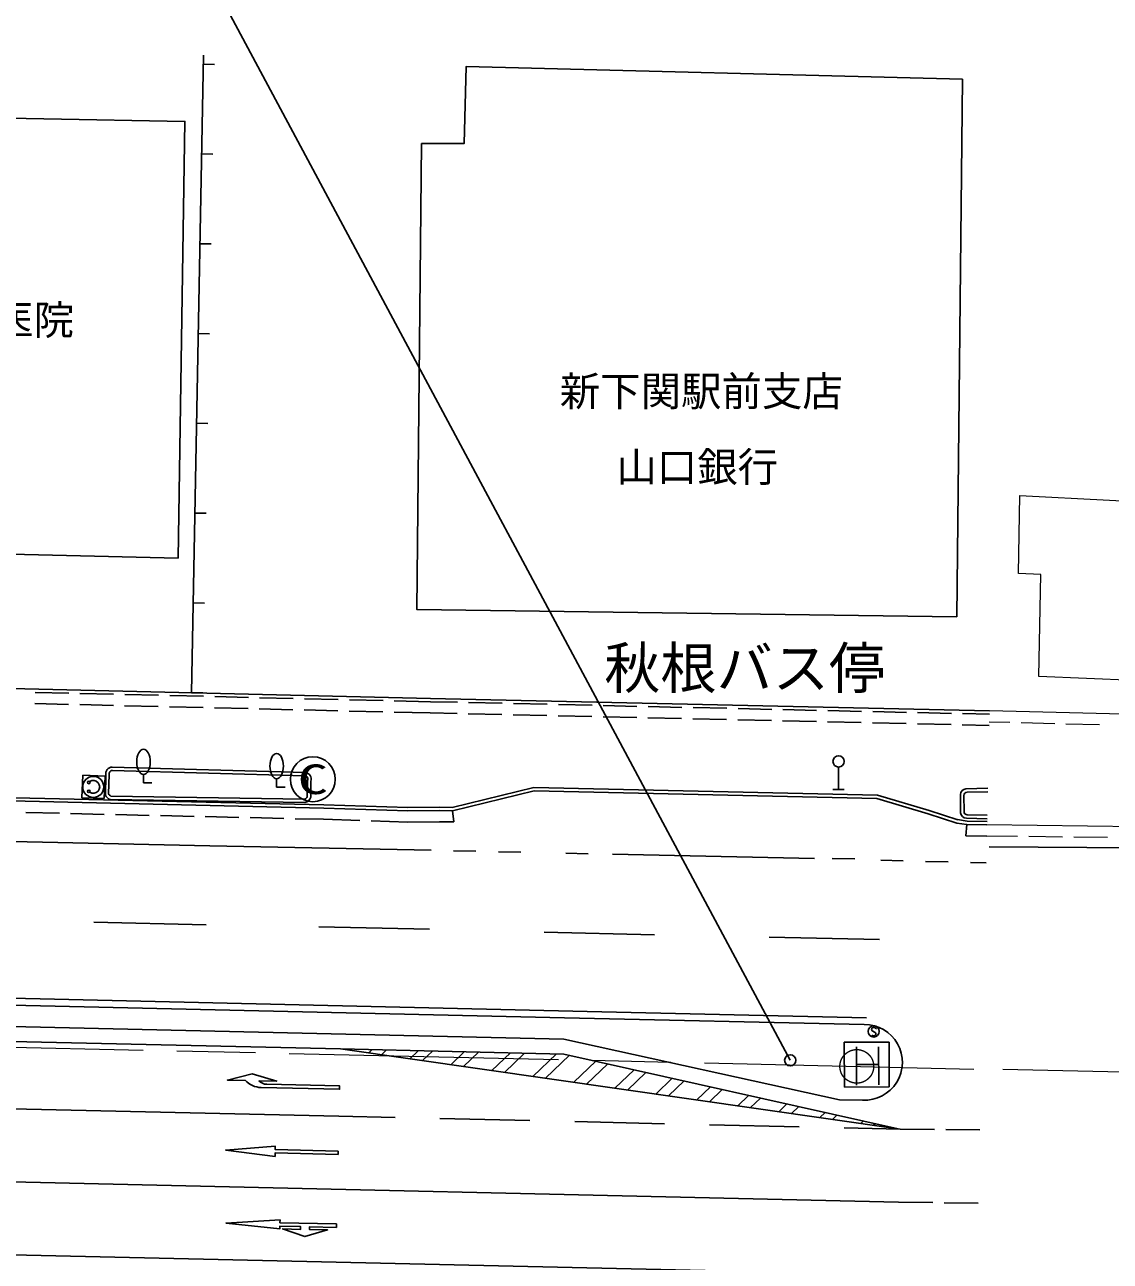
# Model space of a CAD drawing. Units: millimetres at full size, sheet at 1:1000; details may follow other scales. Extents: x 40000 to 680000, y 20000 to 380000.
# Drawn here: x 257176 to 305506, y 271186 to 326266 of the extents above; entities that cross this region are included whole.
import ezdxf
from ezdxf.enums import TextEntityAlignment as Align

# ---------------------------------------------------------------- set-up
doc = ezdxf.new("R2010")
doc.units = ezdxf.units.MM
doc.header["$LTSCALE"] = 1000
doc.linetypes.add('CHAIN', pattern=[18.5, 12, -1.5, 3.5, -1.5])
for name, color, linetype, lineweight in [('M-BGD', 7, 'Continuous', 25), ('M-BMK', 2, 'CHAIN', 13), ('M-STR-STRC', 7, 'Continuous', 25), ('M-STR-STRD', 7, 'Continuous', 25), ('M-WORK', 1, 'Continuous', 13)]:
    doc.layers.add(name, color=color, linetype=linetype, lineweight=lineweight)
doc.styles.add('ＭＳ ゴシック', font='')
doc.styles.get('ＭＳ ゴシック').set_extended_font_data('MS Gothic')

msp = doc.modelspace()

# ---------------------------------------------------------------- linework, layer by layer
at = {"layer": 'M-BGD'}
for p, q in [((264604, 296513), (265136, 324909)), ((265128, 324508), (265628, 324499)), ((265053, 320509), (265553, 320500)), ((264978, 316510), (265478, 316500)), ((264904, 312510), (265403, 312501)), ((264829, 308511), (265329, 308502)), ((264754, 304512), (265254, 304503)), ((264679, 300513), (265179, 300503)), ((275238, 296261), (253533, 296776)), ((257634, 296528), (259134, 296493)), ((259634, 296481), (261133, 296446)), ((261633, 296434), (263133, 296398)), ((263633, 296386), (265132, 296351)), ((264604, 296513), (265104, 296504)), ((265632, 296339), (267132, 296303)), ((257623, 296029), (259122, 295993)), ((259622, 295981), (261122, 295946)), ((261622, 295934), (263121, 295898)), ((263621, 295886), (265121, 295851)), ((265620, 295839), (267120, 295803)), ((267620, 295792), (269119, 295756)), ((267632, 296291), (269131, 296256)), ((269631, 296244), (271131, 296209)), ((271630, 296197), (273130, 296161)), ((273630, 296149), (275235, 296111)), ((275235, 296111), (276436, 296084)), ((275238, 296261), (300134, 295704)), ((276935, 296073), (278435, 296040)), ((278935, 296028), (280435, 295995)), ((280934, 295984), (282434, 295950)), ((282934, 295939), (284434, 295905)), ((284933, 295894), (286433, 295860)), ((286933, 295849), (288433, 295816)), ((288932, 295805), (290432, 295771)), ((269619, 295744), (271119, 295709)), ((271619, 295697), (273118, 295661)), ((273618, 295649), (275223, 295611)), ((275223, 295611), (276424, 295585)), ((276924, 295573), (278424, 295540)), ((278923, 295529), (280423, 295495)), ((280923, 295484), (282423, 295450)), ((282922, 295439), (284422, 295405)), ((284922, 295394), (286422, 295361)), ((286921, 295349), (288421, 295316)), ((288921, 295305), (290421, 295271)), ((290920, 295260), (292420, 295226)), ((290932, 295760), (292432, 295726)), ((292931, 295715), (294431, 295681)), ((294931, 295670), (296431, 295637)), ((296930, 295625), (298430, 295592)), ((298930, 295581), (300130, 295554)), ((292920, 295215), (294420, 295182)), ((294919, 295170), (296419, 295137)), ((296919, 295126), (298419, 295092)), ((298918, 295081), (300119, 295054)), ((269651, 292806), (261063, 293051)), ((261067, 293201), (269655, 292956)), ((293410, 293202), (293408, 292202)), ((259758, 292834), (259717, 291835)), ((260757, 292793), (259758, 292834)), ((260716, 291794), (260757, 292793)), ((260766, 291947), (260787, 292842)), ((260900, 292014), (260934, 292870)), ((262461, 292869), (262460, 292494)), ((262460, 292494), (262835, 292493)), ((268390, 292682), (268389, 292307)), ((269757, 291879), (269764, 292600)), ((269914, 292567), (269907, 291855)), ((268389, 292307), (268764, 292306)), ((276222, 291255), (279855, 292137)), ((279855, 292137), (295120, 291795)), ((293158, 292202), (293658, 292201)), ((298845, 291160), (298839, 291976)), ((298989, 291928), (298995, 291222)), ((300055, 292254), (299082, 292228)), ((300051, 292104), (299135, 292079)), ((253464, 291760), (270493, 291372)), ((259717, 291835), (260716, 291794)), ((260976, 291758), (269648, 291625)), ((261008, 291907), (269636, 291776)), ((270493, 291372), (274231, 291247)), ((295120, 291795), (297394, 291118)), ((257217, 291174), (258716, 291140)), ((259216, 291129), (260716, 291094)), ((261216, 291083), (262715, 291049)), ((263215, 291037), (264715, 291003)), ((265215, 290992), (266714, 290958)), ((267214, 290946), (268714, 290912)), ((269214, 290901), (270479, 290872)), ((270479, 290872), (272102, 290818)), ((274231, 291247), (275642, 291259)), ((275642, 291259), (276222, 291255)), ((276222, 291255), (276280, 290755)), ((297394, 291118), (298676, 290708)), ((298699, 290858), (299137, 290791)), ((299101, 290924), (300024, 290900)), ((299141, 291073), (300027, 291050)), ((272602, 290801), (274225, 290747)), ((274225, 290747), (275643, 290759)), ((275643, 290759), (276280, 290755)), ((298676, 290708), (299124, 290640)), ((299124, 290640), (299082, 290141)), ((299124, 290640), (300017, 290623)), ((299137, 290791), (300021, 290774)), ((299082, 290141), (300006, 290123)), ((294880, 281507), (294883, 281537)), ((294890, 281475), (294880, 281507)), ((294883, 281537), (294891, 281560)), ((294905, 281453), (294890, 281475)), ((294891, 281560), (294909, 281583)), ((294909, 281583), (294948, 281594)), ((294948, 281594), (295005, 281594)), ((295005, 281594), (295030, 281590)), ((295030, 281590), (295054, 281579)), ((295054, 281579), (295074, 281560)), ((295074, 281560), (295091, 281531)), ((294895, 281262), (294908, 281247)), ((295041, 281374), (294905, 281453)), ((294908, 281247), (294927, 281238)), ((294927, 281238), (294953, 281233)), ((294953, 281233), (294992, 281233)), ((294992, 281233), (295025, 281241)), ((295025, 281241), (295052, 281260)), ((295059, 281360), (295041, 281374)), ((295052, 281260), (295069, 281288)), ((295069, 281335), (295059, 281360)), ((295070, 281316), (295069, 281335)), ((295069, 281288), (295070, 281316)), ((296156, 277073), (297681, 277060)), ((298181, 277055), (299706, 277042)), ((296082, 273824), (297606, 273800)), ((298106, 273792), (299631, 273768))]:
    msp.add_line(p, q, dxfattribs=at)
for points in [[(298671, 299897), (274631, 300222), (274843, 320973), (276738, 320969), (276833, 324407), (298921, 323837)], [(264007, 302511), (247823, 302885), (248081, 313491), (239107, 313719), (239177, 322430), (264309, 321959)]]:
    msp.add_lwpolyline(points, close=True, dxfattribs=at)
msp.add_lwpolyline([(253468, 291910), (270497, 291522), (274233, 291397), (275642, 291409), (276205, 291406), (279839, 292287), (295143, 291946), (297438, 291262), (298722, 290852)], dxfattribs=at)
for centre, radius in [((270002, 292656), 1000), ((293410, 293452), 250), ((260227, 292315), 469), ((260028, 292515), 56.2), ((260027, 292117), 56.2), ((294972, 281423), 249)]:
    msp.add_circle(centre, radius, dxfattribs=at)
for centre, radius, start, end in [((261085, 292898), 303, 93.2716, 190.5942), ((261085, 292898), 153, 93.2707, 190.5952), ((260227, 292315), 287, 236.1951, 123.5752), ((269645, 292669), 138, 330.0998, 88.0378), ((269645, 292669), 288, 339.2448, 88.0415), ((261110, 292118), 384, 206.4068, 249.6598), ((261110, 292118), 234, 206.4062, 244.1172), ((299089, 291978), 250, 91.575, 180.4652), ((299139, 291929), 150, 91.575, 180.4649), ((269601, 291938), 166, 282.0704, 339.0743), ((269601, 291938), 316, 278.5047, 344.698), ((299105, 291186), 261, 185.6452, 269.0232), ((299145, 291223), 150, 180.4649, 268.4728)]:
    msp.add_arc(centre, radius, start, end, dxfattribs=at)
for centre in [(262462, 293431), (268391, 293244)]:
    msp.add_ellipse(centre, major_axis=(-1, -562), ratio=0.533333, dxfattribs=at)
at = {"layer": 'M-BMK'}
msp.add_line((213460, 281719), (299768, 279741), dxfattribs=at)
msp.add_lwpolyline([(425246, 355442), (423691, 277171), (299768, 279741)], dxfattribs=at)
msp.add_circle((294220, 279868), 750, dxfattribs=at)
at = {"layer": 'M-STR-STRC'}
for p, q in [((291255, 280137), (262588, 333679)), ((231411, 290463), (265421, 289685)), ((265421, 289685), (275264, 289494)), ((276264, 289472), (277263, 289450)), ((278263, 289427), (279263, 289405)), ((281262, 289360), (282262, 289338)), ((283350, 289314), (292337, 289120)), ((294126, 289108), (293126, 289132)), ((296284, 289023), (295284, 289047)), ((298283, 288974), (297283, 288998)), ((299979, 288934), (299283, 288949)), ((260257, 286292), (265249, 286173)), ((270274, 286077), (275199, 285973)), ((280308, 285853), (285218, 285724)), ((290315, 285617), (295225, 285518)), ((253000, 282993), (282223, 282316)), ((282223, 282316), (294648, 282028)), ((230807, 281572), (271231, 280645)), ((295661, 280951), (293661, 280945)), ((293661, 280945), (293668, 278945)), ((295668, 278951), (295661, 280951)), ((271231, 280645), (281179, 280417)), ((296156, 277073), (271231, 280645)), ((272645, 280613), (272490, 280465)), ((273282, 280598), (273057, 280383)), ((274695, 280566), (274316, 280203)), ((275332, 280551), (274882, 280122)), ((276745, 280519), (276141, 279941)), ((277382, 280504), (276708, 279860)), ((278796, 280472), (277967, 279680)), ((279432, 280457), (278533, 279599)), ((280846, 280425), (279792, 279418)), ((281430, 280361), (280358, 279337)), ((281179, 280417), (296058, 277085)), ((294208, 279031), (294203, 280731)), ((295194, 280745), (295200, 279040)), ((282603, 280098), (281617, 279157)), ((283131, 279980), (282184, 279075)), ((294205, 279947), (295197, 279950)), ((284304, 279717), (283443, 278895)), ((284831, 279599), (284009, 278814)), ((286004, 279337), (285268, 278633)), ((286532, 279218), (285835, 278552)), ((287705, 278956), (287093, 278372)), ((288232, 278837), (287660, 278291)), ((293668, 278945), (295668, 278951)), ((233173, 278517), (271163, 277646)), ((289405, 278575), (288919, 278110)), ((289933, 278457), (289485, 278029)), ((291106, 278194), (290744, 277849)), ((271163, 277646), (273662, 277589)), ((291634, 278076), (291311, 277767)), ((292806, 277813), (292570, 277587)), ((293334, 277695), (293136, 277506)), ((275662, 277543), (279660, 277451)), ((281660, 277405), (285659, 277314)), ((287658, 277268), (291657, 277176)), ((293657, 277130), (296156, 277073)), ((294507, 277432), (294395, 277325)), ((295035, 277314), (294961, 277244)), ((233098, 275267), (296082, 273824)), ((232574, 272029), (296007, 270575))]:
    msp.add_line(p, q, dxfattribs=at)
for points in [[(318550, 292333), (317797, 291279), (316458, 290179), (315354, 289548), (300109, 289649)], [(267598, 279228), (268398, 279210), (267305, 279535), (266198, 279260), (266998, 279242)], [(267705, 278925), (271190, 278846), (271194, 278995), (267952, 279070)]]:
    msp.add_lwpolyline(points, dxfattribs=at)
for points in [[(271127, 276096), (271124, 275946), (268324, 276010), (268321, 275860), (266127, 276136), (268331, 276310), (268328, 276160)], [(271053, 272847), (271049, 272697), (269859, 272724), (269856, 272599), (270656, 272581), (269649, 272286), (268656, 272627), (269456, 272609), (269459, 272733), (268535, 272755), (268532, 272630), (266137, 272885), (268541, 273030), (268538, 272905)]]:
    msp.add_lwpolyline(points, close=True, dxfattribs=at)
msp.add_circle((291255, 280137), 250, dxfattribs=at)
for centre, radius in [((267728, 279925), 1000), ((267963, 279570), 500)]:
    msp.add_arc(centre, radius, 223.1139, 268.687, dxfattribs=at)
at = {"layer": 'M-STR-STRD'}
for p, q in [((230844, 283176), (281206, 282037)), ((230822, 282226), (281184, 281087)), ((281206, 282037), (294554, 281735)), ((293453, 278380), (281184, 281087)), ((294478, 278363), (293453, 278380))]:
    msp.add_line(p, q, dxfattribs=at)
msp.add_arc((294563, 280048), 1687, 267.1307, 90.2965, dxfattribs=at)
at = {"layer": 'M-WORK'}
for p, q in [((301032, 295181), (300121, 295204)), ((303032, 295130), (301532, 295168)), ((305031, 295080), (303532, 295118)), ((315257, 290442), (300017, 290623)), ((301382, 290107), (300011, 290123)), ((303382, 290083), (301882, 290101)), ((305382, 290059), (303882, 290077))]:
    msp.add_line(p, q, dxfattribs=at)
msp.add_lwpolyline([(318508, 326049), (317948, 295254), (300134, 295704)], dxfattribs=at)
msp.add_lwpolyline([(317176, 296609), (302331, 297236), (302410, 301775), (301425, 301824), (301479, 305295), (317450, 304465)], close=True, dxfattribs=at)

# ---------------------------------------------------------------- texts
at = {"layer": 'M-BGD', "style": 'ＭＳ ゴシック'}
for s, height, p in [('山本医院', 1320, (255772, 313113)), ('新下関駅前支店', 1320, (287297, 309941)), ('山口銀行', 1320, (287113, 306566)), ('秋根バス停', 1833, (289227, 297617))]:
    msp.add_text(s, height=height, dxfattribs=at).set_placement(p, align=Align.MIDDLE_CENTER)
at = {"layer": 'M-BGD', "style": 'ＭＳ ゴシック', "width": 1.5}
msp.add_text('C', height=1320, dxfattribs=at).set_placement((270002, 292656), align=Align.MIDDLE_CENTER)

doc.saveas('drawing.dxf')
